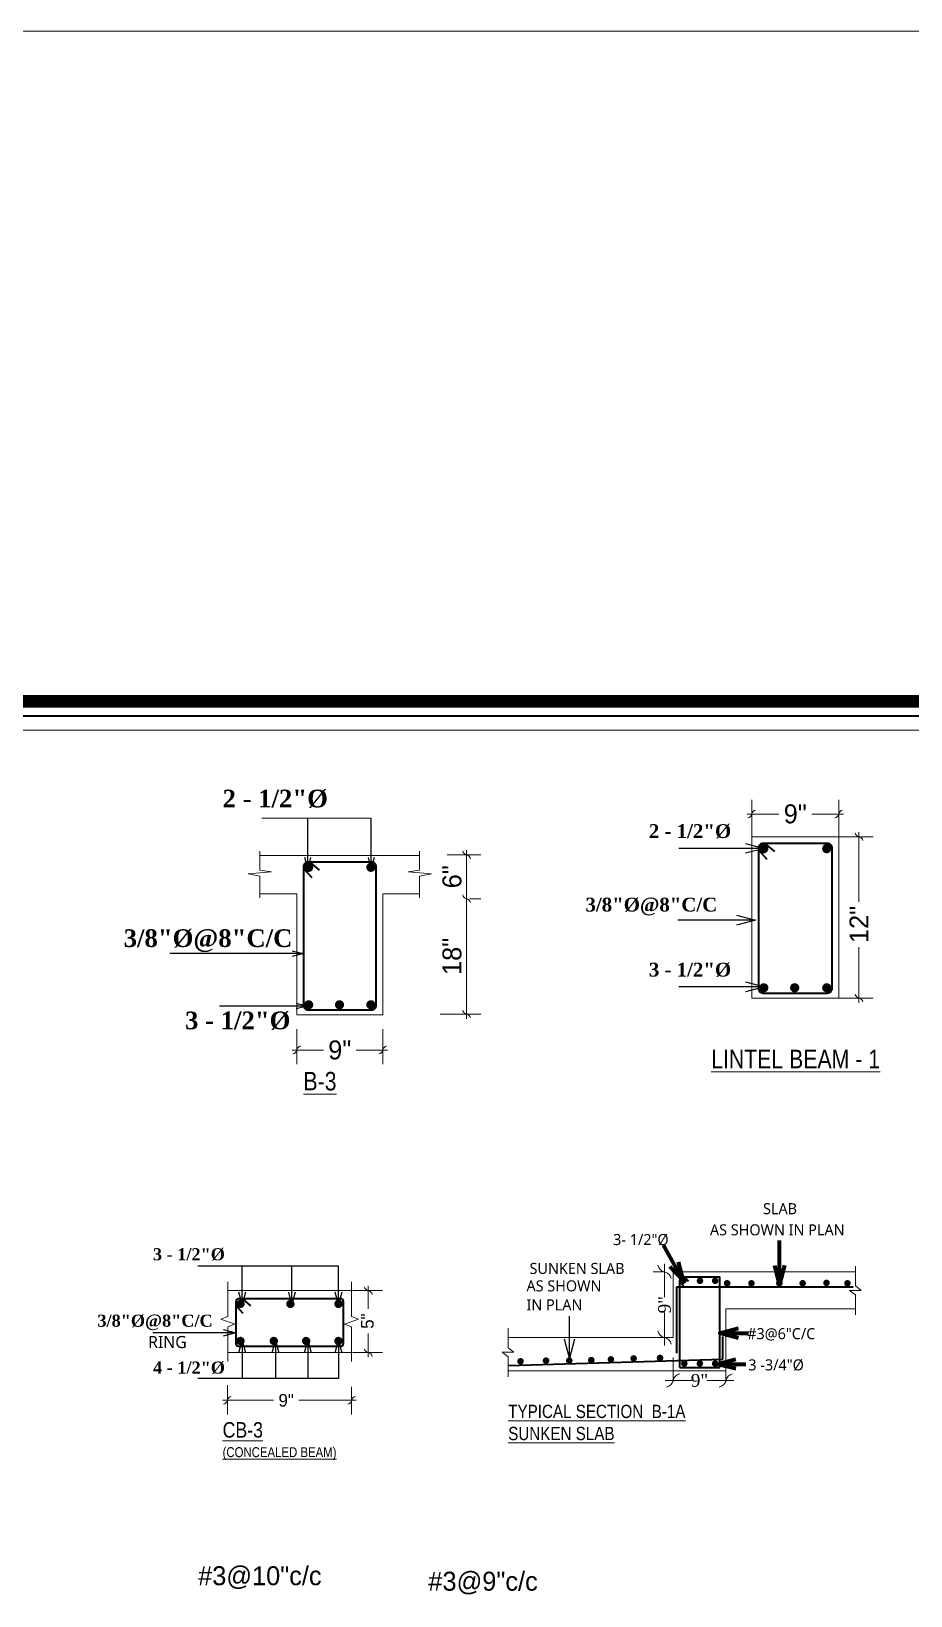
# Model space of a CAD drawing. Header units: inches. Extents: x 77090 to 90659, y -228139 to -226123.
# Drawn here: x 89281 to 89838, y -227114 to -226123 of the extents above; entities that cross this region are included whole.
import ezdxf
from ezdxf.enums import TextEntityAlignment as Align

# ---------------------------------------------------------------- set-up
doc = ezdxf.new("R2010")
doc.units = ezdxf.units.IN
doc.header["$LTSCALE"] = 15
doc.header["$MEASUREMENT"] = 0
doc.header["$PDMODE"] = 66
doc.linetypes.add('ACAD_ISO02W100', pattern=[15, 12, -3])
doc.layers.get('0').update_dxf_attribs({"lineweight": 25})
doc.layers.get('Defpoints').update_dxf_attribs({"lineweight": 25})
for name, color, linetype, lineweight in [('DIM', 42, 'Continuous', 13), ('doted1', 30, 'ACAD_ISO02W100', 13), ('GRID', 8, 'Continuous', 13), ('HACH', 8, 'Continuous', 13), ('HATCH', 8, 'Continuous', 0), ('LAYER4', 3, 'Continuous', 5), ('level', 7, 'Continuous', 13), ('STEEL', 211, 'Continuous', 35), ('TEXTS', 41, 'Continuous', 13)]:
    doc.layers.add(name, color=color, linetype=linetype, lineweight=lineweight)
doc.styles.add('ADE', font='', dxfattribs={"height": 6})
doc.styles.add('farrukh', font='timesbd.ttf', dxfattribs={"height": 13})
doc.styles.get("Standard").update_dxf_attribs({"font": 'trebuc.ttf'})
doc.styles.add('style10', font='stylu.ttf', dxfattribs={"height": 12})
doc.styles.add('style4', font='times.ttf', dxfattribs={"height": 8})
doc.styles.add('XFINE', font='romans.shx')
doc.styles.get('ADE').set_extended_font_data('Arial Rounded MT Bold')
doc.dimstyles.new('Standard 1', dxfattribs={"dimtxt": 9, "dimasz": 8, "dimexe": 9, "dimexo": 9, "dimgap": 3, "dimtad": 1, "dimdec": 1, "dimlfac": -1, "dimzin": 3, "dimdsep": 46, "dimlunit": 4, "dimtxsty": 'XFINE', "dimblk": 'ARCHTICK', "dimcen": 0.09, "dimdle": 9, "dimclrd": 42, "dimclre": 6, "dimclrt": 7, "dimadec": 0, "dimazin": 0, "dimtfac": 1, "dimtdec": 1, "dimtofl": 0, "dimtmove": 2, "dimatfit": 3, "dimldrblk": 'ARCHTICK', "dimfxl": 0, "dimtolj": 1, "dimtzin": 0, "dimlwd": -1, "dimlwe": -1, "dimarcsym": 0})
doc.dimstyles.new('Standard$0', dxfattribs={"dimtxt": 10, "dimasz": 5, "dimexe": 6, "dimexo": 6, "dimgap": 3, "dimtad": 0, "dimdec": 0, "dimzin": 3, "dimdsep": 46, "dimlunit": 4, "dimtxsty": 'farrukh', "dimcen": 0.5, "dimdle": 5, "dimclrd": 256, "dimclre": 256, "dimclrt": 256, "dimadec": 0, "dimazin": 0, "dimtm": 1e-09, "dimtfac": 1, "dimtdec": 0, "dimtofl": 0, "dimtmove": 2, "dimatfit": 3, "dimfxl": 0, "dimfrac": 2, "dimtolj": 1, "dimtzin": 0, "dimlwd": -1, "dimlwe": -1, "dimarcsym": 0})
doc.dimstyles.new('STANDARD$7', dxfattribs={"dimtxt": 2, "dimasz": 3, "dimexe": 2, "dimexo": 1, "dimgap": 0.5, "dimtad": 3, "dimzin": 3, "dimdsep": 46, "dimlunit": 4, "dimtxsty": 'Standard', "dimcen": 0.0625, "dimclrd": 256, "dimclre": 256, "dimclrt": 256, "dimadec": 0, "dimazin": 0, "dimtfac": 1, "dimtmove": 0, "dimatfit": 3, "dimfxl": 0, "dimtolj": 1, "dimtzin": 0, "dimarcsym": 0})

# ---------------------------------------------------------------- blocks, each defined once
blk = doc.blocks.new('_Integral')
at = {"color": 0, "linetype": 'ByBlock', "lineweight": -2}
for centre, start, end in [((0.445, -0.091), 102, 168), ((-0.445, 0.091), 282, 348)]:
    blk.add_arc(centre, 0.454, start, end, dxfattribs=at)
blk = doc.blocks.new('*D122')
at = {"layer": 'Defpoints', "color": 0}
for p in [(89687.36, -226909.03), (89682.02, -226950.61), (89687.36, -226950.61)]:
    blk.add_point(p, dxfattribs=at)
at = {"layer": 'DIM'}
for p, q in [((89674.8, -226909.03), (89681.09, -226909.03)), ((89682.02, -226904.03), (89682.02, -226924.99)), ((89682.02, -226955.61), (89682.02, -226934.65)), ((89674.8, -226950.61), (89681.09, -226950.61))]:
    blk.add_line(p, q, dxfattribs=at)
at = {"layer": 'DIM', "xscale": 12, "yscale": 12, "zscale": 12}
for p, rotation in [((89682.02, -226909.03), 90), ((89682.02, -226950.61), 270)]:
    blk.add_blockref('_Integral', p, dxfattribs=dict(at, rotation=rotation))
at = {"layer": 'DIM', "insert": (89682.02, -226929.82), "char_height": 8, "attachment_point": 5, "rotation": 90, "style": 'style4'}
blk.add_mtext('\\A1;9"', dxfattribs=at)
blk = doc.blocks.new('*D123')
at = {"layer": 'Defpoints', "color": 0}
for p in [(89687.36, -226950.61), (89720.88, -226950.61), (89720.88, -226977.81)]:
    blk.add_point(p, dxfattribs=at)
at = {"layer": 'DIM'}
for p, q in [((89687.36, -226963.17), (89687.36, -226978.74)), ((89720.88, -226963.17), (89720.88, -226978.74)), ((89682.36, -226977.81), (89699.29, -226977.81)), ((89725.88, -226977.81), (89708.95, -226977.81))]:
    blk.add_line(p, q, dxfattribs=at)
at = {"layer": 'DIM', "xscale": 12, "yscale": 12, "zscale": 12, "rotation": 180}
blk.add_blockref('_Integral', (89687.36, -226977.81), dxfattribs=at)
at = {"layer": 'DIM', "xscale": 12, "yscale": 12, "zscale": 12}
blk.add_blockref('_Integral', (89720.88, -226977.81), dxfattribs=at)
at = {"layer": 'DIM', "insert": (89704.12, -226977.81), "char_height": 8, "attachment_point": 5, "style": 'style4'}
blk.add_mtext('\\A1;9"', dxfattribs=at)
blk = doc.blocks.new('*D84')
at = {"layer": 'Defpoints', "color": 0, "linetype": 'ByBlock'}
for p in [(89449.07, -226746.26), (89503.49, -226746.26), (89503.49, -226768.56)]:
    blk.add_point(p, dxfattribs=at)
at = {"layer": 'GRID', "linetype": 'ByBlock'}
for p, q in [((89449.07, -226755.26), (89449.07, -226777.56)), ((89503.49, -226755.26), (89503.49, -226777.56))]:
    blk.add_line(p, q, dxfattribs=at)
at = {"layer": 'GRID', "color": 42, "linetype": 'ByBlock'}
for p, q in [((89446.07, -226768.56), (89465.88, -226768.56)), ((89506.49, -226768.56), (89486.69, -226768.56))]:
    blk.add_line(p, q, dxfattribs=at)
at = {"layer": 'GRID', "color": 42, "linetype": 'ByBlock', "xscale": 7, "yscale": 7, "zscale": 7, "rotation": 180}
blk.add_blockref('_Integral', (89449.07, -226768.56), dxfattribs=at)
at = {"layer": 'GRID', "color": 42, "linetype": 'ByBlock', "xscale": 7, "yscale": 7, "zscale": 7}
blk.add_blockref('_Integral', (89503.49, -226768.56), dxfattribs=at)
at = {"layer": 'GRID', "color": 7, "linetype": 'ByBlock', "insert": (89476.28, -226768.56), "char_height": 12, "attachment_point": 5, "style": 'style10'}
blk.add_mtext('\\A1;9"', dxfattribs=at)
blk = doc.blocks.new('_ArchTick')
at = {"color": 0, "linetype": 'ByBlock', "lineweight": 5, "const_width": 0.15}
blk.add_lwpolyline([(-0.5, -0.5), (0.5, 0.5)], dxfattribs=at)
blk = doc.blocks.new('*D85')
at = {"layer": 'Defpoints', "color": 0, "linetype": 'ByBlock'}
for p in [(89535.34, -226644.91), (89556.61, -226644.91), (89549.59, -226672.75)]:
    blk.add_point(p, dxfattribs=at)
at = {"layer": 'GRID', "color": 42, "linetype": 'ByBlock'}
blk.add_line((89556.61, -226675.75), (89556.61, -226641.91), dxfattribs=at)
at = {"layer": 'GRID', "linetype": 'ByBlock'}
for p, q in [((89544.34, -226644.91), (89565.61, -226644.91)), ((89558.59, -226672.75), (89565.61, -226672.75))]:
    blk.add_line(p, q, dxfattribs=at)
at = {"layer": 'GRID', "color": 42, "linetype": 'ByBlock', "xscale": 7, "yscale": 7, "zscale": 7}
for p, rotation in [((89556.61, -226644.91), 90), ((89556.61, -226672.75), 270)]:
    blk.add_blockref('_Integral', p, dxfattribs=dict(at, rotation=rotation))
at = {"layer": 'GRID', "color": 7, "linetype": 'ByBlock', "insert": (89547.38, -226658.83), "char_height": 12, "attachment_point": 5, "rotation": 90, "style": 'style10'}
blk.add_mtext('\\A1;6"', dxfattribs=at)
blk = doc.blocks.new('*D86')
at = {"layer": 'Defpoints', "color": 0, "linetype": 'ByBlock'}
for p in [(89549.59, -226672.75), (89530.91, -226745.76), (89556.61, -226745.76)]:
    blk.add_point(p, dxfattribs=at)
at = {"layer": 'GRID', "color": 42, "linetype": 'ByBlock'}
blk.add_line((89556.61, -226669.75), (89556.61, -226748.76), dxfattribs=at)
at = {"layer": 'GRID', "linetype": 'ByBlock'}
for p, q in [((89558.59, -226672.75), (89565.61, -226672.75)), ((89539.91, -226745.76), (89565.61, -226745.76))]:
    blk.add_line(p, q, dxfattribs=at)
at = {"layer": 'GRID', "color": 42, "linetype": 'ByBlock', "xscale": 7, "yscale": 7, "zscale": 7}
for p, rotation in [((89556.61, -226672.75), 90), ((89556.61, -226745.76), 270)]:
    blk.add_blockref('_Integral', p, dxfattribs=dict(at, rotation=rotation))
at = {"layer": 'GRID', "color": 7, "linetype": 'ByBlock', "insert": (89547.4, -226709.25), "char_height": 12, "attachment_point": 5, "rotation": 90, "style": 'style10'}
blk.add_mtext('\\A1;18"', dxfattribs=at)
blk = doc.blocks.new('*D94')
at = {"layer": 'Defpoints', "color": 0, "linetype": 'ByBlock'}
for p in [(89792.32, -226619.11), (89737.23, -226646.8), (89792.32, -226646.8)]:
    blk.add_point(p, dxfattribs=at)
at = {"layer": 'GRID', "linetype": 'ByBlock'}
for p, q in [((89737.23, -226637.8), (89737.23, -226610.11)), ((89792.32, -226637.8), (89792.32, -226610.11))]:
    blk.add_line(p, q, dxfattribs=at)
at = {"layer": 'GRID', "color": 42, "linetype": 'ByBlock'}
for p, q in [((89734.23, -226619.11), (89754.37, -226619.11)), ((89795.32, -226619.11), (89775.18, -226619.11))]:
    blk.add_line(p, q, dxfattribs=at)
at = {"layer": 'GRID', "color": 42, "linetype": 'ByBlock', "xscale": 7, "yscale": 7, "zscale": 7, "rotation": 180}
blk.add_blockref('_Integral', (89737.23, -226619.11), dxfattribs=at)
at = {"layer": 'GRID', "color": 42, "linetype": 'ByBlock', "xscale": 7, "yscale": 7, "zscale": 7}
blk.add_blockref('_Integral', (89792.32, -226619.11), dxfattribs=at)
at = {"layer": 'GRID', "color": 7, "linetype": 'ByBlock', "insert": (89764.77, -226619.07), "char_height": 12, "attachment_point": 5, "style": 'style10'}
blk.add_mtext('\\A1;9"', dxfattribs=at)
blk = doc.blocks.new('*D95')
at = {"layer": 'Defpoints', "color": 0, "linetype": 'ByBlock'}
for p in [(89782.92, -226633.49), (89805.12, -226633.49), (89783.29, -226735.6)]:
    blk.add_point(p, dxfattribs=at)
at = {"layer": 'GRID', "color": 42, "linetype": 'ByBlock'}
for p, q in [((89805.12, -226630.49), (89805.12, -226674.74)), ((89805.12, -226738.6), (89805.12, -226703.31))]:
    blk.add_line(p, q, dxfattribs=at)
at = {"layer": 'GRID', "linetype": 'ByBlock'}
for p, q in [((89791.92, -226633.49), (89814.12, -226633.49)), ((89792.29, -226735.6), (89814.12, -226735.6))]:
    blk.add_line(p, q, dxfattribs=at)
at = {"layer": 'GRID', "color": 42, "linetype": 'ByBlock', "xscale": 7, "yscale": 7, "zscale": 7}
for p, rotation in [((89805.12, -226633.49), 90), ((89805.12, -226735.6), 270)]:
    blk.add_blockref('_Integral', p, dxfattribs=dict(at, rotation=rotation))
at = {"layer": 'GRID', "color": 7, "linetype": 'ByBlock', "insert": (89805.16, -226689.03), "char_height": 12, "attachment_point": 5, "rotation": 90, "style": 'style10'}
blk.add_mtext('\\A1;12"', dxfattribs=at)
blk = doc.blocks.new('*D400')
at = {"layer": 'Defpoints', "color": 0, "linetype": 'ByBlock'}
for p in [(89405.07, -226971.71), (89483.76, -226972.86), (89483.76, -226990.35)]:
    blk.add_point(p, dxfattribs=at)
at = {"layer": 'GRID', "linetype": 'ByBlock'}
for p, q in [((89405.07, -226980.71), (89405.07, -226999.35)), ((89483.76, -226981.86), (89483.76, -226999.35))]:
    blk.add_line(p, q, dxfattribs=at)
at = {"layer": 'GRID', "color": 42, "linetype": 'ByBlock'}
for p, q in [((89402.07, -226990.35), (89434.4, -226990.35)), ((89486.76, -226990.35), (89450.27, -226990.35))]:
    blk.add_line(p, q, dxfattribs=at)
at = {"layer": 'GRID', "color": 42, "linetype": 'ByBlock', "xscale": 7, "yscale": 7, "zscale": 7, "rotation": 180}
blk.add_blockref('_Integral', (89405.07, -226990.35), dxfattribs=at)
at = {"layer": 'GRID', "color": 42, "linetype": 'ByBlock', "xscale": 7, "yscale": 7, "zscale": 7}
blk.add_blockref('_Integral', (89483.76, -226990.35), dxfattribs=at)
at = {"layer": 'GRID', "color": 7, "linetype": 'ByBlock', "insert": (89442.33, -226990.41), "char_height": 12, "attachment_point": 5, "style": 'style10'}
blk.add_mtext('\\A1;{\\H0.66667x;9"}', dxfattribs=at)
blk = doc.blocks.new('*D401')
at = {"layer": 'Defpoints', "color": 0, "linetype": 'ByBlock'}
for p in [(89475.28, -226920.92), (89475.28, -226960.11), (89494.36, -226960.11)]:
    blk.add_point(p, dxfattribs=at)
at = {"layer": 'GRID', "color": 42, "linetype": 'ByBlock'}
for p, q in [((89494.36, -226917.92), (89494.36, -226932.4)), ((89494.36, -226963.11), (89494.36, -226948.02))]:
    blk.add_line(p, q, dxfattribs=at)
at = {"layer": 'GRID', "linetype": 'ByBlock'}
for p, q in [((89484.28, -226920.92), (89503.36, -226920.92)), ((89484.28, -226960.11), (89503.36, -226960.11))]:
    blk.add_line(p, q, dxfattribs=at)
at = {"layer": 'GRID', "color": 42, "linetype": 'ByBlock', "xscale": 7, "yscale": 7, "zscale": 7}
for p, rotation in [((89494.36, -226920.92), 90), ((89494.36, -226960.11), 270)]:
    blk.add_blockref('_Integral', p, dxfattribs=dict(at, rotation=rotation))
at = {"layer": 'GRID', "color": 7, "linetype": 'ByBlock', "insert": (89493.8, -226940.21), "char_height": 12, "attachment_point": 5, "rotation": 90, "style": 'style10'}
blk.add_mtext('\\A1;{\\H0.66667x;5"}', dxfattribs=at)

msp = doc.modelspace()

# ---------------------------------------------------------------- linework, layer by layer
at = {"layer": 'doted1', "linetype": 'ByBlock', "ltscale": 0.3, "const_width": 8.01}
msp.add_lwpolyline([(88755.42, -227697.26), (88755.42, -226547.79), (90381.6, -226547.79), (90381.6, -227697.26)], close=True, dxfattribs=at)
at = {"layer": 'HACH', "ltscale": 10}
msp.add_lwpolyline([(77090.12, -226123.43), (90659.33, -226123.43), (90659.33, -228138.59), (77090.12, -228138.59)], close=True, dxfattribs=at)
at = {"layer": 'HATCH'}
for points in [[(89425.71, -226642.68), (89425.71, -226654.61), (89432.97, -226655.78), (89418.26, -226656.94), (89425.73, -226658.5), (89425.73, -226672.19)], [(89526.86, -226642.68), (89526.86, -226654.61), (89519.6, -226655.78), (89534.3, -226656.94), (89526.83, -226658.5), (89526.83, -226672.19)]]:
    msp.add_lwpolyline(points, dxfattribs=at)
at = {"layer": 'LAYER4'}
for p, q in [((89526.86, -226645.42), (89425.71, -226645.42)), ((89449.07, -226669.56), (89425.73, -226669.56)), ((89503.49, -226669.56), (89526.83, -226669.56)), ((89687.36, -226950.61), (89687.36, -226909.03)), ((89687.36, -226909.03), (89802.85, -226909.03)), ((89802.85, -226905.35), (89802.85, -226917.82)), ((89405.37, -226937.27), (89405.37, -226915.25)), ((89483.76, -226937.27), (89483.76, -226915.25)), ((89806.53, -226920.71), (89802.85, -226917.82)), ((89405.37, -226920.92), (89483.76, -226920.92)), ((89799.18, -226920.71), (89806.53, -226920.71)), ((89799.18, -226920.71), (89802.85, -226923.6)), ((89802.85, -226923.6), (89802.85, -226936.24)), ((89400.9, -226938.89), (89405.37, -226937.27)), ((89409.83, -226942.14), (89400.9, -226938.89)), ((89479.29, -226942.14), (89488.22, -226938.89)), ((89488.22, -226938.89), (89483.76, -226937.27)), ((89720.88, -226971.63), (89720.88, -226932.38)), ((89720.88, -226932.38), (89802.85, -226932.38)), ((89405.37, -226943.77), (89409.83, -226942.14)), ((89405.37, -226965.78), (89405.37, -226943.77)), ((89483.76, -226943.77), (89479.29, -226942.14)), ((89483.76, -226965.78), (89483.76, -226943.77)), ((89582.86, -226944.6), (89582.86, -226957.06)), ((89582.86, -226950.61), (89687.36, -226950.61)), ((89586.54, -226959.96), (89582.86, -226957.06)), ((89405.37, -226960.11), (89483.76, -226960.11)), ((89405.37, -226960.11), (89483.76, -226960.11)), ((89483.76, -226960.11), (89450.87, -226960.11)), ((89579.19, -226959.96), (89586.54, -226959.96)), ((89579.19, -226959.96), (89582.86, -226962.85)), ((89582.86, -226962.85), (89582.86, -226975.49)), ((89582.86, -226971.63), (89720.88, -226971.63))]:
    msp.add_line(p, q, dxfattribs=at)
for points in [[(89737.23, -226633.49), (89737.23, -226735.6), (89792.32, -226735.6), (89792.32, -226633.49)], [(89737.23, -226633.49), (89792.32, -226633.49)], [(89449.07, -226669.56), (89449.07, -226746.26), (89503.49, -226746.26), (89503.49, -226669.56)]]:
    msp.add_lwpolyline(points, dxfattribs=at)
at = {"layer": 'level', "linetype": 'ByBlock', "lineweight": 35, "ltscale": 0.1}
msp.add_lwpolyline([(88764.53, -227688.15), (88764.53, -226556.9), (90372.49, -226556.9), (90372.49, -227688.15)], close=True, dxfattribs=at)
at = {"layer": 'level', "ltscale": 0.25}
msp.add_lwpolyline([(88773.63, -227679.05), (88773.63, -226566), (90363.39, -226566), (90363.39, -227679.05)], close=True, dxfattribs=at)
at = {"layer": 'STEEL'}
for p, q in [((89741.41, -226641.76), (89746.77, -226647.6)), ((89745.54, -226637.68), (89751.66, -226642.87)), ((89457.28, -226649.55), (89463.33, -226654.68)), ((89453.21, -226653.58), (89458.5, -226659.35)), ((89689.48, -226918.44), (89801.54, -226918.44)), ((89689.48, -226918.44), (89689.48, -226960.45)), ((89691.68, -226969.53), (89691.68, -226914.33)), ((89691.68, -226915.18), (89694.02, -226917.95)), ((89693.78, -226912.23), (89716.91, -226912.23)), ((89694.79, -226912.23), (89697.13, -226914.99)), ((89716.91, -226969.53), (89716.91, -226912.23)), ((89414.84, -226926.33), (89419.84, -226930.58)), ((89410.74, -226930.55), (89414.92, -226935.1)), ((89718.88, -226964.21), (89718.88, -226950.02)), ((89582.86, -226968.33), (89718.88, -226964.21)), ((89691.68, -226969.53), (89716.91, -226969.53))]:
    msp.add_line(p, q, dxfattribs=at)
for points in [[(89785.08, -226637.68), (89744.47, -226637.68, 0.414214), (89741.41, -226640.74), (89741.41, -226729.42, 0.414214), (89744.47, -226732.48), (89785.08, -226732.48, 0.414214), (89788.14, -226729.42), (89788.14, -226640.74, 0.414214)], [(89496.33, -226649.55), (89456.23, -226649.55, 0.414214), (89453.21, -226652.57), (89453.21, -226740.16, 0.414214), (89456.23, -226743.19), (89496.33, -226743.19, 0.414214), (89499.36, -226740.16), (89499.36, -226652.57, 0.414214)], [(89476.96, -226926.02), (89412.36, -226926.02, 0.414214), (89410.47, -226927.91), (89410.47, -226954.35, 0.414214), (89412.17, -226956.05), (89476.96, -226956.05, 0.414214), (89478.66, -226954.35), (89478.66, -226927.72, 0.414214)]]:
    msp.add_lwpolyline(points, format="xyb", close=True, dxfattribs=at)
for points, const_width in [([(89743.36, -226641.03, 1), (89746.28, -226641.03, 1)], 2.92), ([(89786.19, -226641.03, -1), (89783.27, -226641.03, -1)], 2.92), ([(89455.13, -226652.87, 1), (89458.02, -226652.87, 1)], 2.89), ([(89497.43, -226652.87, -1), (89494.54, -226652.87, -1)], 2.89), ([(89743.36, -226729.12, -1), (89746.28, -226729.12, -1)], 2.92), ([(89765.89, -226729.12, 1), (89762.96, -226729.12, 1)], 2.92), ([(89786.19, -226729.12, 1), (89783.27, -226729.12, 1)], 2.92), ([(89455.13, -226739.87, -1), (89458.02, -226739.87, -1)], 2.89), ([(89477.55, -226739.87, 1), (89474.67, -226739.87, 1)], 2.89), ([(89497.43, -226739.87, 1), (89494.54, -226739.87, 1)], 2.89), ([(89694.96, -226914.56, -1), (89692.9, -226914.56, -1)], 2.06), ([(89705.45, -226914.68, -1), (89703.39, -226914.68, -1)], 2.06), ([(89715.06, -226914.68, -1), (89713, -226914.68, -1)], 2.06), ([(89722.67, -226916.25, -1), (89720.61, -226916.25, -1)], 2.06), ([(89738.05, -226916.25, -1), (89735.99, -226916.25, -1)], 2.06), ([(89755.72, -226916.25, -1), (89753.66, -226916.25, -1)], 2.06), ([(89770.5, -226916.25, -1), (89768.44, -226916.25, -1)], 2.06), ([(89785.56, -226915.99, -1), (89783.5, -226915.99, -1)], 2.06), ([(89798.87, -226916.25, -1), (89796.81, -226916.25, -1)], 2.06), ([(89412.07, -226929.3, 1), (89414.7, -226929.3, 1)], 2.63), ([(89443.7, -226929.3, 1), (89446.33, -226929.3, 1)], 2.63), ([(89474.13, -226929.3, 1), (89476.76, -226929.3, 1)], 2.63), ([(89412.07, -226952.77, -1), (89414.7, -226952.77, -1)], 2.63), ([(89433.19, -226952.77, -1), (89435.82, -226952.77, -1)], 2.63), ([(89453.67, -226952.77, -1), (89456.29, -226952.77, -1)], 2.63), ([(89474.13, -226952.77, -1), (89476.76, -226952.77, -1)], 2.63), ([(89591.79, -226965.64, 1), (89589.73, -226965.64, 1)], 2.06), ([(89607.95, -226965.2, 1), (89605.89, -226965.2, 1)], 2.06), ([(89622.68, -226965.2, 1), (89620.61, -226965.2, 1)], 2.06), ([(89636.61, -226964.91, 1), (89634.55, -226964.91, 1)], 2.06), ([(89649.01, -226964.44, 1), (89646.95, -226964.44, 1)], 2.06), ([(89663.43, -226963.82, 1), (89661.37, -226963.82, 1)], 2.06), ([(89680.18, -226963.51, 1), (89678.11, -226963.51, 1)], 2.06), ([(89695.53, -226967.08, 1), (89693.46, -226967.08, 1)], 2.06), ([(89705.36, -226967.08, 1), (89703.3, -226967.08, 1)], 2.06), ([(89715.06, -226967.08, 1), (89713, -226967.08, 1)], 2.06)]:
    msp.add_lwpolyline(points, format="xyb", close=True, dxfattribs=dict(at, const_width=const_width))
msp.add_arc((89693.78, -226914.33), 2.1, 90, 180, dxfattribs=at)
at = {"layer": 'TEXTS'}
for points in [[(89456, -226648.44), (89456, -226621.69), (89427, -226621.69)], [(89496.26, -226648.44), (89496.26, -226621.69), (89445.75, -226621.69)]]:
    msp.add_lwpolyline(points, dxfattribs=at)

# ---------------------------------------------------------------- texts
for s, height, p in [('SLAB', 6.998, (89744.38, -226872.51)), ('AS SHOWN IN PLAN', 6.9984, (89710.74, -226885.9)), ('3- 1/2"%%C ', 6.9984, (89649.43, -226892.04)), ('SUNKEN SLAB', 6.9984, (89596.49, -226910.35)), ('AS SHOWN ', 6.998, (89594.54, -226921.38)), ('IN PLAN', 6.998, (89594.54, -226933.42)), ('#3@6"C/C', 6.998, (89734.34, -226951.65)), ('RING', 7.653, (89354.92, -226957.27)), ('3 -3/4"%%C ', 6.9984, (89735.05, -226971.41))]:
    msp.add_text(s, height=height, dxfattribs=at).set_placement(p)
at = {"layer": 'TEXTS', "style": 'style10'}
for s, p in [('#3@10"c/c', (89425.67, -227101.44)), ('#3@9"c/c', (89567.03, -227104.91))]:
    msp.add_text(s, height=12, dxfattribs=at).set_placement(p, align=Align.MIDDLE_CENTER)
at = {"layer": 'TEXTS', "attachment_point": 1}
for s, insert, char_height, width in [('{\\fTimes New Roman|b1|i0|c0|p18;2 - 1/2"%%C}', (89402.08, -226603.67), 11.1974, 500.9428), ('{\\fTimes New Roman|b1|i0|c0|p18;2 - 1/2"%%C}', (89672.07, -226625.52), 8.748, 469.6338), ('{\\fTimes New Roman|b1|i0|c0|p18;3/8"%%c@8"C/C}', (89631.91, -226672.08), 8.748, 469.6338), ('{\\fTimes New Roman|b1|i0|c0|p18;3/8"%%c@8"C/C}', (89339.42, -226692.1), 11.1974, 500.9428), ('{\\fTimes New Roman|b1|i0|c0|p18;3 - 1/2"%%C}', (89672.07, -226713.26), 8.748, 469.6338), ('{\\fTimes New Roman|b1|i0|c0|p18;3 - 1/2"%%C}', (89378.31, -226744.19), 11.1974, 500.9428), ('{\\fTimes New Roman|b1|i0|c0|p18;3 - 1/2"%%C}', (89357.93, -226894.04), 7.6528, 313.0892), ('{\\fTimes New Roman|b1|i0|c0|p18;3/8"%%c@8"C/C}', (89322.77, -226936.1), 7.6528, 313.0892), ('{\\fTimes New Roman|b1|i0|c0|p18;4 - 1/2"%%C}', (89357.99, -226965.8), 7.6528, 313.0892)]:
    msp.add_mtext(s, dxfattribs=dict(at, insert=insert, char_height=char_height, width=width))
at = {"layer": 'TEXTS', "linetype": 'ByBlock', "attachment_point": 1, "style": 'ADE'}
for s, insert, char_height, width in [('{\\fTechnic|b0|i0|c2|p2;\\LLINTEL BEAM - 1}', (89711.49, -226768.33), 11.7573, 779.0059), ('{\\fTechnic|b0|i0|c2|p2;\\LB-3}', (89453.25, -226782.38), 11.7573, 779.0059), ('{\\fTechnic|b0|i0|c2|p2;\\LTYPICAL SECTION  B-1A\\PSUNKEN SLAB }', (89582.97, -226993.18), 8.3981, 432.7811), ('{\\fTechnic|b0|i0|c2|p2;\\LCB-3}', (89402.06, -227004.18), 9.7978, 649.1716), ('{\\fTechnic|b0|i0|c2|p2;\\L(CONCEALED BEAM)}', (89402.06, -227020.04), 6.2986, 649.1716)]:
    msp.add_mtext(s, dxfattribs=dict(at, insert=insert, char_height=char_height, width=width))

# ---------------------------------------------------------------- dimensions: what is measured, and where the dimension line sits
at = {"layer": 'DIM'}
dim = msp.add_linear_dim(base=(89682.02, -226950.61), p1=(89687.36, -226909.03), p2=(89687.36, -226950.61), angle=90, text='9"', dimstyle='Standard$0', override={"dimasz": 12, "dimexe": 0.93, "dimexo": 12.5625, "dimgap": 0.09, "dimtad": 0, "dimzin": 0, "dimtxsty": 'style4', "dimblk1": 'Integral', "dimblk2": 'Integral', "dimsah": 1, "dimcen": 0.09, "dimtm": 0, "dimtmove": 0, "dimfrac": 0}, dxfattribs=at)
dim.commit()
dim.dimension.update_dxf_attribs({"geometry": '*D122', "text_midpoint": (89682.02, -226929.82)})
dim = msp.add_linear_dim(base=(89720.88, -226977.81), p1=(89687.36, -226950.61), p2=(89720.88, -226950.61), text='9"', dimstyle='Standard$0', override={"dimasz": 12, "dimexe": 0.93, "dimexo": 12.5625, "dimgap": 0.09, "dimzin": 0, "dimtxsty": 'style4', "dimblk1": 'Integral', "dimblk2": 'Integral', "dimsah": 1, "dimcen": 0.09, "dimtm": 0, "dimtmove": 0, "dimfrac": 0}, dxfattribs=at)
dim.commit()
dim.dimension.update_dxf_attribs({"geometry": '*D123', "text_midpoint": (89704.12, -226977.81)})
at = {"layer": 'GRID', "linetype": 'ByBlock'}
for base, p1, p2, text, picture, middle in [((89792.32, -226619.11), (89737.23, -226646.8), (89792.32, -226646.8), '9"', '*D94', (89764.77, -226619.07)), ((89503.49, -226768.56), (89449.07, -226746.26), (89503.49, -226746.26), '9"', '*D84', (89476.28, -226768.56)), ((89483.76, -226990.35), (89405.07, -226971.71), (89483.76, -226972.86), '{\\H0.66667x;9"}', '*D400', (89442.33, -226990.41))]:
    dim = msp.add_linear_dim(base=base, p1=p1, p2=p2, text=text, dimstyle='Standard 1', override={"dimasz": 7, "dimtxsty": 'style10', "dimblk1": 'Integral', "dimblk2": 'Integral', "dimsah": 1, "dimdle": 3, "dimclre": 256}, dxfattribs=at)
    dim.commit()
    dim.dimension.update_dxf_attribs({"geometry": picture, "text_midpoint": middle, "dimtype": 128})
for base, p1, p2, text, picture, middle in [((89805.12, -226633.49), (89783.29, -226735.6), (89782.92, -226633.49), '12"', '*D95', (89805.16, -226689.03)), ((89494.36, -226960.11), (89475.28, -226920.92), (89475.28, -226960.11), '{\\H0.66667x;5"}', '*D401', (89493.8, -226940.21))]:
    dim = msp.add_linear_dim(base=base, p1=p1, p2=p2, angle=90, text=text, dimstyle='Standard 1', override={"dimasz": 7, "dimtxsty": 'style10', "dimblk1": 'Integral', "dimblk2": 'Integral', "dimsah": 1, "dimdle": 3, "dimclre": 256}, dxfattribs=at)
    dim.commit()
    dim.dimension.update_dxf_attribs({"geometry": picture, "text_midpoint": middle, "dimtype": 128})
for base, p2, angle, text, picture, middle in [((89556.61, -226644.91), (89535.34, -226644.91), 90, '6"', '*D85', (89547.38, -226658.83)), ((89556.61, -226745.76), (89530.91, -226745.76), 270, '18"', '*D86', (89547.4, -226709.25))]:
    dim = msp.add_linear_dim(base=base, p1=(89549.59, -226672.75), p2=p2, angle=angle, text=text, dimstyle='Standard 1', override={"dimasz": 7, "dimtxsty": 'style10', "dimblk1": 'Integral', "dimblk2": 'Integral', "dimsah": 1, "dimdle": 3, "dimclre": 256}, dxfattribs=at)
    dim.commit()
    dim.dimension.update_dxf_attribs({"geometry": picture, "text_midpoint": middle})

# ---------------------------------------------------------------- leaders
at = {"layer": 'TEXTS'}
for points, override in [([(89456, -226653.56), (89456, -226621.69)], {"dimtxt": 8, "dimasz": 7, "dimexe": 3, "dimexo": 3, "dimgap": 0.09, "dimtad": 0, "dimdec": 3, "dimzin": 0, "dimcen": 3, "dimdle": 3, "dimclrd": 0, "dimclre": 0, "dimclrt": 0, "dimtdec": 3, "dimldrblk": 'Open30', "dimfrac": 1}), ([(89496.26, -226653.56), (89496.26, -226621.69)], {"dimtxt": 8, "dimasz": 7, "dimexe": 3, "dimexo": 3, "dimgap": 0.09, "dimtad": 0, "dimdec": 3, "dimzin": 0, "dimcen": 3, "dimdle": 3, "dimclrd": 0, "dimclre": 0, "dimclrt": 0, "dimtdec": 3, "dimldrblk": 'Open30', "dimfrac": 1}), ([(89745.3, -226640.83), (89690.99, -226640.83)], {"dimtxt": 8, "dimasz": 12, "dimexe": 3, "dimexo": 3, "dimgap": 0.09, "dimtad": 0, "dimdec": 3, "dimzin": 0, "dimcen": 3, "dimdle": 3, "dimclrd": 0, "dimclre": 0, "dimclrt": 0, "dimtdec": 3, "dimtmove": 1, "dimldrblk": 'Open30', "dimfrac": 1}), ([(89739.56, -226686.32), (89690.38, -226686.32)], {"dimtxt": 8, "dimasz": 12, "dimexe": 3, "dimexo": 3, "dimgap": 0.09, "dimtad": 0, "dimdec": 3, "dimzin": 0, "dimcen": 3, "dimdle": 3, "dimclrd": 0, "dimclre": 0, "dimclrt": 0, "dimtdec": 3, "dimtmove": 1, "dimldrblk": 'Open30', "dimfrac": 1}), ([(89453.21, -226707.46), (89368.63, -226707.46)], {"dimtxt": 8, "dimasz": 7, "dimexe": 3, "dimexo": 3, "dimgap": 0.09, "dimtad": 0, "dimdec": 3, "dimzin": 0, "dimcen": 3, "dimdle": 3, "dimclrd": 0, "dimclre": 0, "dimclrt": 0, "dimtdec": 3, "dimtmove": 1, "dimldrblk": 'Open30', "dimfrac": 1}), ([(89745.3, -226728.56), (89690.99, -226728.56)], {"dimtxt": 8, "dimasz": 12, "dimexe": 3, "dimexo": 3, "dimgap": 0.09, "dimtad": 0, "dimdec": 3, "dimzin": 0, "dimcen": 3, "dimdle": 3, "dimclrd": 0, "dimclre": 0, "dimclrt": 0, "dimtdec": 3, "dimtmove": 1, "dimldrblk": 'Open30', "dimfrac": 1}), ([(89455.58, -226740.66), (89400.17, -226740.66)], {"dimtxt": 8, "dimasz": 7, "dimexe": 3, "dimexo": 3, "dimgap": 0.09, "dimtad": 0, "dimdec": 3, "dimzin": 0, "dimcen": 3, "dimdle": 3, "dimclrd": 0, "dimclre": 0, "dimclrt": 0, "dimtdec": 3, "dimldrblk": 'Open30', "dimfrac": 1}), ([(89754.86, -226917.04), (89754.86, -226889.12)], {"dimtxt": 9, "dimasz": 12, "dimexe": 0.93, "dimexo": 12.5625, "dimgap": 0.09, "dimtad": 0, "dimdec": 3, "dimzin": 0, "dimcen": 0.09, "dimtdec": 3, "dimtofl": 0, "dimldrblk": 'Open30', "dimlwd": 65535, "dimlwe": 65535}), ([(89693.78, -226914.73), (89681.34, -226892.21)], {"dimtxt": 9, "dimasz": 12, "dimexe": 0, "dimexo": 7.3125, "dimgap": 0.09, "dimtad": 0, "dimdec": 3, "dimzin": 0, "dimcen": 0.5, "dimtdec": 3, "dimtofl": 0, "dimldrblk": 'Open30', "dimlwd": 65535, "dimlwe": 65535}), ([(89475.51, -226929.78), (89475.51, -226905.44), (89386.34, -226905.44)], {"dimtxt": 8, "dimasz": 8, "dimexe": 3, "dimexo": 3, "dimgap": 0.09, "dimtad": 0, "dimdec": 3, "dimzin": 0, "dimcen": 3, "dimdle": 3, "dimclrd": 0, "dimclre": 0, "dimclrt": 0, "dimtdec": 3, "dimtmove": 1, "dimldrblk": 'Open30', "dimfrac": 1}), ([(89414.4, -226929.78), (89414.4, -226905.44)], {"dimtxt": 8, "dimasz": 8, "dimexe": 3, "dimexo": 3, "dimgap": 0.09, "dimtad": 0, "dimdec": 3, "dimzin": 0, "dimcen": 3, "dimdle": 3, "dimclrd": 0, "dimclre": 0, "dimclrt": 0, "dimtdec": 3, "dimtmove": 1, "dimldrblk": 'Open30', "dimfrac": 1}), ([(89446.02, -226929.78), (89446.02, -226905.44)], {"dimtxt": 8, "dimasz": 8, "dimexe": 3, "dimexo": 3, "dimgap": 0.09, "dimtad": 0, "dimdec": 3, "dimzin": 0, "dimcen": 3, "dimdle": 3, "dimclrd": 0, "dimclre": 0, "dimclrt": 0, "dimtdec": 3, "dimtmove": 1, "dimldrblk": 'Open30', "dimfrac": 1}), ([(89621.81, -226963.69), (89621.81, -226937.09)], {"dimtxt": 8, "dimasz": 12, "dimexe": 3, "dimexo": 3, "dimgap": 0.09, "dimtad": 0, "dimdec": 3, "dimzin": 0, "dimcen": 3, "dimdle": 3, "dimclrd": 0, "dimclre": 0, "dimclrt": 0, "dimtdec": 3, "dimtmove": 1, "dimldrblk": 'Open30', "dimfrac": 1}), ([(89410.47, -226947.65), (89357.79, -226947.65)], {"dimtxt": 8, "dimasz": 8, "dimexe": 3, "dimexo": 3, "dimgap": 0.09, "dimtad": 0, "dimdec": 3, "dimzin": 0, "dimcen": 3, "dimdle": 3, "dimclrd": 0, "dimclre": 0, "dimclrt": 0, "dimtdec": 3, "dimtmove": 1, "dimldrblk": 'Open30', "dimfrac": 1}), ([(89716.91, -226947.87), (89735.2, -226947.87)], {"dimtxt": 9, "dimasz": 12, "dimexe": 0, "dimexo": 7.3125, "dimgap": 0.09, "dimtad": 0, "dimdec": 3, "dimzin": 0, "dimcen": 0.5, "dimtdec": 3, "dimtofl": 0, "dimldrblk": 'Open30', "dimlwd": 65535, "dimlwe": 65535}), ([(89475.51, -226952.29), (89475.51, -226976.63), (89386.34, -226976.63)], {"dimtxt": 8, "dimasz": 8, "dimexe": 3, "dimexo": 3, "dimgap": 0.09, "dimtad": 0, "dimdec": 3, "dimzin": 0, "dimcen": 3, "dimdle": 3, "dimclrd": 0, "dimclre": 0, "dimclrt": 0, "dimtdec": 3, "dimtmove": 1, "dimldrblk": 'Open30', "dimfrac": 1}), ([(89414.4, -226952.29), (89414.4, -226976.63)], {"dimtxt": 8, "dimasz": 8, "dimexe": 3, "dimexo": 3, "dimgap": 0.09, "dimtad": 0, "dimdec": 3, "dimzin": 0, "dimcen": 3, "dimdle": 3, "dimclrd": 0, "dimclre": 0, "dimclrt": 0, "dimtdec": 3, "dimtmove": 1, "dimldrblk": 'Open30', "dimfrac": 1}), ([(89435.51, -226952.29), (89435.51, -226976.63)], {"dimtxt": 8, "dimasz": 8, "dimexe": 3, "dimexo": 3, "dimgap": 0.09, "dimtad": 0, "dimdec": 3, "dimzin": 0, "dimcen": 3, "dimdle": 3, "dimclrd": 0, "dimclre": 0, "dimclrt": 0, "dimtdec": 3, "dimtmove": 1, "dimldrblk": 'Open30', "dimfrac": 1}), ([(89455.99, -226952.29), (89455.99, -226976.63)], {"dimtxt": 8, "dimasz": 8, "dimexe": 3, "dimexo": 3, "dimgap": 0.09, "dimtad": 0, "dimdec": 3, "dimzin": 0, "dimcen": 3, "dimdle": 3, "dimclrd": 0, "dimclre": 0, "dimclrt": 0, "dimtdec": 3, "dimtmove": 1, "dimldrblk": 'Open30', "dimfrac": 1}), ([(89715.11, -226967.4), (89733.4, -226967.4)], {"dimtxt": 9, "dimasz": 12, "dimexe": 0, "dimexo": 7.3125, "dimgap": 0.09, "dimtad": 0, "dimdec": 3, "dimzin": 0, "dimcen": 0.5, "dimtdec": 3, "dimtofl": 0, "dimldrblk": 'Open30', "dimlwd": 65535, "dimlwe": 65535})]:
    msp.add_leader(points, dimstyle='STANDARD$7', override=override, dxfattribs=at)

doc.saveas('drawing.dxf')
